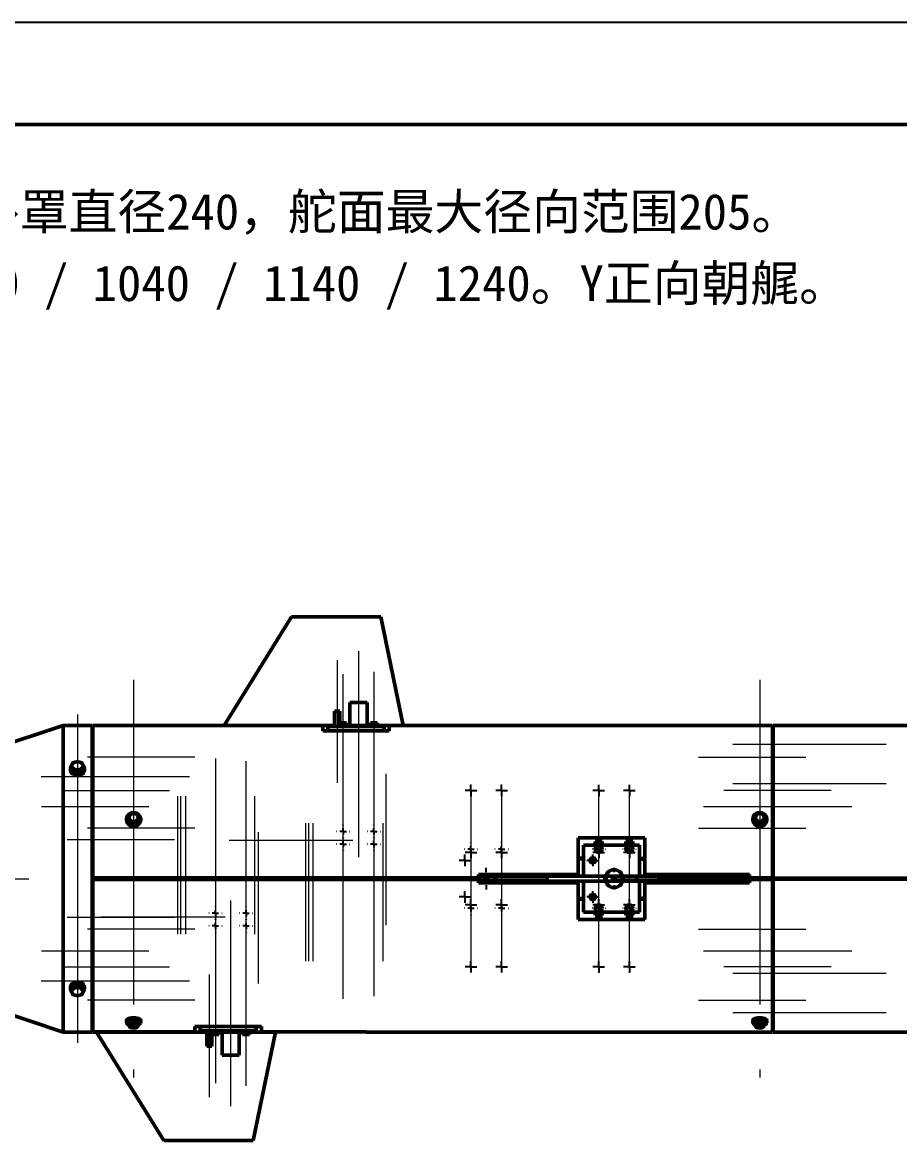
# Model space of a CAD drawing. Header units: millimetres. Extents: x 0 to 420, y 0 to 297.
# Drawn here: x 68.2 to 154, y 187.4 to 296.8 of the extents above; entities that cross this region are included whole.
import ezdxf

# ---------------------------------------------------------------- set-up
doc = ezdxf.new("R2010")
doc.units = ezdxf.units.MM
doc.linetypes.add('CENTERX2', pattern=[20.32, 12.7, -2.54, 2.54, -2.54])
doc.layers.add('2_细实线层', color=4, linetype='Continuous')
doc.layers.add('9中心线层', color=1, linetype='Continuous')
doc.layers.add('4_图框轮廓', color=1, linetype='Continuous', lineweight=50)
doc.styles.add('AUV_FANGSONG', font='simfang.ttf')

# ---------------------------------------------------------------- blocks, each defined once
blk = doc.blocks.new('SW_CENTERMARKSYMBOL_5')
at = {"layer": '9中心线层', "color": 0}
for p, q in [((-0.3125, 0), (-0.5625, 0)), ((0, 0), (-0.3125, 0)), ((0, 0.3125), (0, 0.5625)), ((0, 0), (0, 0.3125)), ((0, 0), (0, -0.3125)), ((0, 0), (0.3125, 0)), ((0.3125, 0), (0.5625, 0)), ((0, -0.3125), (0, -0.5625))]:
    blk.add_line(p, q, dxfattribs=at)
blk = doc.blocks.new('SW_CENTERMARKSYMBOL_6')
at = {"layer": '9中心线层', "color": 0}
for p, q in [((-0.625, 0), (-0.65625, 0)), ((0, 0), (-0.3125, 0)), ((0, 0.625), (0, 0.65625)), ((0, 0), (0, 0.3125)), ((0, 0), (0, -0.3125)), ((0, 0), (0.3125, 0)), ((0.625, 0), (0.65625, 0)), ((0, -0.625), (0, -0.65625))]:
    blk.add_line(p, q, dxfattribs=at)
blk = doc.blocks.new('SW_CENTERMARKSYMBOL_7')
at = {"layer": '9中心线层', "color": 0}
for p, q in [((-0.625, 0), (-0.65625, 0)), ((0, 0), (-0.3125, 0)), ((0, 0.625), (0, 0.65625)), ((0, 0), (0, 0.3125)), ((0, 0), (0, -0.3125)), ((0, 0), (0.3125, 0)), ((0.625, 0), (0.65625, 0)), ((0, -0.625), (0, -0.65625))]:
    blk.add_line(p, q, dxfattribs=at)
blk = doc.blocks.new('SW_CENTERMARKSYMBOL_8')
at = {"layer": '9中心线层', "color": 0}
for p, q in [((-0.625, 0), (-0.65625, 0)), ((0, 0), (-0.3125, 0)), ((0, 0.625), (0, 0.65625)), ((0, 0), (0, 0.3125)), ((0, 0), (0, -0.3125)), ((0, 0), (0.3125, 0)), ((0.625, 0), (0.65625, 0)), ((0, -0.625), (0, -0.65625))]:
    blk.add_line(p, q, dxfattribs=at)
blk = doc.blocks.new('SW_CENTERMARKSYMBOL_9')
at = {"layer": '9中心线层', "color": 0}
for p, q in [((-0.625, 0), (-0.65625, 0)), ((0, 0), (-0.3125, 0)), ((0, 0.625), (0, 0.65625)), ((0, 0), (0, 0.3125)), ((0, 0), (0, -0.3125)), ((0, 0), (0.3125, 0)), ((0.625, 0), (0.65625, 0)), ((0, -0.625), (0, -0.65625))]:
    blk.add_line(p, q, dxfattribs=at)
blk = doc.blocks.new('SW_CENTERMARKSYMBOL_10')
at = {"layer": '9中心线层', "color": 0}
for p, q in [((-0.625, 0), (-1.0625, 0)), ((0, 0), (-0.3125, 0)), ((0, 0.625), (0, 1.0625)), ((0, 0), (0, 0.3125)), ((0, 0), (0, -0.3125)), ((0, 0), (0.3125, 0)), ((0.625, 0), (1.0625, 0)), ((0, -0.625), (0, -1.0625))]:
    blk.add_line(p, q, dxfattribs=at)
blk = doc.blocks.new('SW_CENTERMARKSYMBOL_11')
at = {"layer": '9中心线层', "color": 0}
for p, q in [((-0.3125, 0), (-0.56875, 0)), ((0, 0), (-0.3125, 0)), ((0, 0.3125), (0, 0.56875)), ((0, 0), (0, 0.3125)), ((0, 0), (0, -0.3125)), ((0, 0), (0.3125, 0)), ((0.3125, 0), (0.56875, 0)), ((0, -0.3125), (0, -0.56875))]:
    blk.add_line(p, q, dxfattribs=at)
blk = doc.blocks.new('SW_CENTERMARKSYMBOL_12')
at = {"layer": '9中心线层', "color": 0}
for p, q in [((-0.3125, 0), (-0.56875, 0)), ((0, 0), (-0.3125, 0)), ((0, 0.3125), (0, 0.56875)), ((0, 0), (0, 0.3125)), ((0, 0), (0, -0.3125)), ((0, 0), (0.3125, 0)), ((0.3125, 0), (0.56875, 0)), ((0, -0.3125), (0, -0.56875))]:
    blk.add_line(p, q, dxfattribs=at)
blk = doc.blocks.new('SW_CENTERMARKSYMBOL_13')
at = {"layer": '9中心线层', "color": 0}
for p, q in [((-0.3125, 0), (-0.5625, 0)), ((0, 0), (-0.3125, 0)), ((0, 0.3125), (0, 0.5625)), ((0, 0), (0, 0.3125)), ((0, 0), (0, -0.3125)), ((0, 0), (0.3125, 0)), ((0.3125, 0), (0.5625, 0)), ((0, -0.3125), (0, -0.5625))]:
    blk.add_line(p, q, dxfattribs=at)
blk = doc.blocks.new('SW_CENTERMARKSYMBOL_14')
at = {"layer": '9中心线层', "color": 0}
for p, q in [((-0.3125, 0), (-0.5625, 0)), ((0, 0), (-0.3125, 0)), ((0, 0.3125), (0, 0.5625)), ((0, 0), (0, 0.3125)), ((0, 0), (0, -0.3125)), ((0, 0), (0.3125, 0)), ((0.3125, 0), (0.5625, 0)), ((0, -0.3125), (0, -0.5625))]:
    blk.add_line(p, q, dxfattribs=at)
blk = doc.blocks.new('SW_CENTERMARKSYMBOL_15')
at = {"layer": '9中心线层', "color": 0}
for p, q in [((-0.3125, 0), (-0.5625, 0)), ((0, 0), (-0.3125, 0)), ((0, 0.3125), (0, 0.5625)), ((0, 0), (0, 0.3125)), ((0, 0), (0, -0.3125)), ((0, 0), (0.3125, 0)), ((0.3125, 0), (0.5625, 0)), ((0, -0.3125), (0, -0.5625))]:
    blk.add_line(p, q, dxfattribs=at)
blk = doc.blocks.new('SW_CENTERMARKSYMBOL_16')
at = {"layer": '9中心线层', "color": 0}
for p, q in [((-0.3125, 0), (-0.5625, 0)), ((0, 0), (-0.3125, 0)), ((0, 0.3125), (0, 0.5625)), ((0, 0), (0, 0.3125)), ((0, 0), (0, -0.3125)), ((0, 0), (0.3125, 0)), ((0.3125, 0), (0.5625, 0)), ((0, -0.3125), (0, -0.5625))]:
    blk.add_line(p, q, dxfattribs=at)
blk = doc.blocks.new('SW_CENTERMARKSYMBOL_17')
at = {"layer": '9中心线层', "color": 0}
for p, q in [((-0.3125, 0), (-0.5625, 0)), ((0, 0), (-0.3125, 0)), ((0, 0.3125), (0, 0.5625)), ((0, 0), (0, 0.3125)), ((0, 0), (0, -0.3125)), ((0, 0), (0.3125, 0)), ((0.3125, 0), (0.5625, 0)), ((0, -0.3125), (0, -0.5625))]:
    blk.add_line(p, q, dxfattribs=at)
blk = doc.blocks.new('SW_CENTERMARKSYMBOL_18')
at = {"layer": '9中心线层', "color": 0}
for p, q in [((-0.3125, 0), (-0.5625, 0)), ((0, 0), (-0.3125, 0)), ((0, 0.3125), (0, 0.5625)), ((0, 0), (0, 0.3125)), ((0, 0), (0, -0.3125)), ((0, 0), (0.3125, 0)), ((0.3125, 0), (0.5625, 0)), ((0, -0.3125), (0, -0.5625))]:
    blk.add_line(p, q, dxfattribs=at)
blk = doc.blocks.new('SW_CENTERMARKSYMBOL_19')
at = {"layer": '9中心线层', "color": 0}
for p, q in [((-0.3125, 0), (-0.5625, 0)), ((0, 0), (-0.3125, 0)), ((0, 0.3125), (0, 0.5625)), ((0, 0), (0, 0.3125)), ((0, 0), (0, -0.3125)), ((0, 0), (0.3125, 0)), ((0.3125, 0), (0.5625, 0)), ((0, -0.3125), (0, -0.5625))]:
    blk.add_line(p, q, dxfattribs=at)
blk = doc.blocks.new('SW_CENTERMARKSYMBOL_20')
at = {"layer": '9中心线层', "color": 0}
for p, q in [((-0.3125, 0), (-0.5625, 0)), ((0, 0), (-0.3125, 0)), ((0, 0.3125), (0, 0.5625)), ((0, 0), (0, 0.3125)), ((0, 0), (0, -0.3125)), ((0, 0), (0.3125, 0)), ((0.3125, 0), (0.5625, 0)), ((0, -0.3125), (0, -0.5625))]:
    blk.add_line(p, q, dxfattribs=at)
blk = doc.blocks.new('SW_CENTERMARKSYMBOL_21')
at = {"layer": '9中心线层', "color": 0}
for p, q in [((-0.3125, 0), (-0.5625, 0)), ((0, 0), (-0.3125, 0)), ((0, 0.3125), (0, 0.5625)), ((0, 0), (0, 0.3125)), ((0, 0), (0, -0.3125)), ((0, 0), (0.3125, 0)), ((0.3125, 0), (0.5625, 0)), ((0, -0.3125), (0, -0.5625))]:
    blk.add_line(p, q, dxfattribs=at)
blk = doc.blocks.new('SW_CENTERMARKSYMBOL_22')
at = {"layer": '9中心线层', "color": 0}
for p, q in [((-0.3125, 0), (-0.5625, 0)), ((0, 0), (-0.3125, 0)), ((0, 0.3125), (0, 0.5625)), ((0, 0), (0, 0.3125)), ((0, 0), (0, -0.3125)), ((0, 0), (0.3125, 0)), ((0.3125, 0), (0.5625, 0)), ((0, -0.3125), (0, -0.5625))]:
    blk.add_line(p, q, dxfattribs=at)
blk = doc.blocks.new('SW_CENTERMARKSYMBOL_23')
at = {"layer": '9中心线层', "color": 0}
for p, q in [((-0.3125, 0), (-0.5625, 0)), ((0, 0), (-0.3125, 0)), ((0, 0.3125), (0, 0.5625)), ((0, 0), (0, 0.3125)), ((0, 0), (0, -0.3125)), ((0, 0), (0.3125, 0)), ((0.3125, 0), (0.5625, 0)), ((0, -0.3125), (0, -0.5625))]:
    blk.add_line(p, q, dxfattribs=at)
blk = doc.blocks.new('SW_CENTERMARKSYMBOL_24')
at = {"layer": '9中心线层', "color": 0}
for p, q in [((-0.3125, 0), (-0.5625, 0)), ((0, 0), (-0.3125, 0)), ((0, 0.3125), (0, 0.5625)), ((0, 0), (0, 0.3125)), ((0, 0), (0, -0.3125)), ((0, 0), (0.3125, 0)), ((0.3125, 0), (0.5625, 0)), ((0, -0.3125), (0, -0.5625))]:
    blk.add_line(p, q, dxfattribs=at)
blk = doc.blocks.new('SW_CENTERMARKSYMBOL_25')
at = {"layer": '9中心线层', "color": 0}
for p, q in [((-0.625, 0), (-0.65625, 0)), ((0, 0), (-0.3125, 0)), ((0, 0.625), (0, 0.65625)), ((0, 0), (0, 0.3125)), ((0, 0), (0, -0.3125)), ((0, 0), (0.3125, 0)), ((0.625, 0), (0.65625, 0)), ((0, -0.625), (0, -0.65625))]:
    blk.add_line(p, q, dxfattribs=at)
blk = doc.blocks.new('SW_CENTERMARKSYMBOL_26')
at = {"layer": '9中心线层', "color": 0}
for p, q in [((-0.625, 0), (-0.65625, 0)), ((0, 0), (-0.3125, 0)), ((0, 0.625), (0, 0.65625)), ((0, 0), (0, 0.3125)), ((0, 0), (0, -0.3125)), ((0, 0), (0.3125, 0)), ((0.625, 0), (0.65625, 0)), ((0, -0.625), (0, -0.65625))]:
    blk.add_line(p, q, dxfattribs=at)
blk = doc.blocks.new('SW_CENTERMARKSYMBOL_27')
at = {"layer": '9中心线层', "color": 0}
for p, q in [((-0.625, 0), (-0.65625, 0)), ((0, 0), (-0.3125, 0)), ((0, 0.625), (0, 0.65625)), ((0, 0), (0, 0.3125)), ((0, 0), (0, -0.3125)), ((0, 0), (0.3125, 0)), ((0.625, 0), (0.65625, 0)), ((0, -0.625), (0, -0.65625))]:
    blk.add_line(p, q, dxfattribs=at)
blk = doc.blocks.new('SW_CENTERMARKSYMBOL_28')
at = {"layer": '9中心线层', "color": 0}
for p, q in [((-0.625, 0), (-0.65625, 0)), ((0, 0), (-0.3125, 0)), ((0, 0.625), (0, 0.65625)), ((0, 0), (0, 0.3125)), ((0, 0), (0, -0.3125)), ((0, 0), (0.3125, 0)), ((0.625, 0), (0.65625, 0)), ((0, -0.625), (0, -0.65625))]:
    blk.add_line(p, q, dxfattribs=at)
blk = doc.blocks.new('SW_CENTERMARKSYMBOL_29')
at = {"layer": '9中心线层', "color": 0}
for p, q in [((-0.625, 0), (-1.0625, 0)), ((0, 0), (-0.3125, 0)), ((0, 0.625), (0, 1.0625)), ((0, 0), (0, 0.3125)), ((0, 0), (0, -0.3125)), ((0, 0), (0.3125, 0)), ((0.625, 0), (1.0625, 0)), ((0, -0.625), (0, -1.0625))]:
    blk.add_line(p, q, dxfattribs=at)
blk = doc.blocks.new('SW_CENTERMARKSYMBOL_30')
at = {"layer": '9中心线层', "color": 0}
for p, q in [((-0.3125, 0), (-0.56875, 0)), ((0, 0), (-0.3125, 0)), ((0, 0.3125), (0, 0.56875)), ((0, 0), (0, 0.3125)), ((0, 0), (0, -0.3125)), ((0, 0), (0.3125, 0)), ((0.3125, 0), (0.56875, 0)), ((0, -0.3125), (0, -0.56875))]:
    blk.add_line(p, q, dxfattribs=at)
blk = doc.blocks.new('SW_CENTERMARKSYMBOL_31')
at = {"layer": '9中心线层', "color": 0}
for p, q in [((-0.3125, 0), (-0.56875, 0)), ((0, 0), (-0.3125, 0)), ((0, 0.3125), (0, 0.56875)), ((0, 0), (0, 0.3125)), ((0, 0), (0, -0.3125)), ((0, 0), (0.3125, 0)), ((0.3125, 0), (0.56875, 0)), ((0, -0.3125), (0, -0.56875))]:
    blk.add_line(p, q, dxfattribs=at)
blk = doc.blocks.new('SW_CENTERMARKSYMBOL_32')
at = {"layer": '9中心线层', "color": 0}
for p, q in [((-0.625, 0), (-0.65625, 0)), ((0, 0), (-0.3125, 0)), ((0, 0.625), (0, 0.65625)), ((0, 0), (0, 0.3125)), ((0, 0), (0, -0.3125)), ((0, 0), (0.3125, 0)), ((0.625, 0), (0.65625, 0)), ((0, -0.625), (0, -0.65625))]:
    blk.add_line(p, q, dxfattribs=at)
blk = doc.blocks.new('SW_CENTERMARKSYMBOL_33')
at = {"layer": '9中心线层', "color": 0}
for p, q in [((-0.625, 0), (-0.65625, 0)), ((0, 0), (-0.3125, 0)), ((0, 0.625), (0, 0.65625)), ((0, 0), (0, 0.3125)), ((0, 0), (0, -0.3125)), ((0, 0), (0.3125, 0)), ((0.625, 0), (0.65625, 0)), ((0, -0.625), (0, -0.65625))]:
    blk.add_line(p, q, dxfattribs=at)
blk = doc.blocks.new('SW_CENTERMARKSYMBOL_34')
at = {"layer": '9中心线层', "color": 0}
for p, q in [((-0.625, 0), (-0.65625, 0)), ((0, 0), (-0.3125, 0)), ((0, 0.625), (0, 0.65625)), ((0, 0), (0, 0.3125)), ((0, 0), (0, -0.3125)), ((0, 0), (0.3125, 0)), ((0.625, 0), (0.65625, 0)), ((0, -0.625), (0, -0.65625))]:
    blk.add_line(p, q, dxfattribs=at)
blk = doc.blocks.new('SW_CENTERMARKSYMBOL_35')
at = {"layer": '9中心线层', "color": 0}
for p, q in [((-0.625, 0), (-0.65625, 0)), ((0, 0), (-0.3125, 0)), ((0, 0.625), (0, 0.65625)), ((0, 0), (0, 0.3125)), ((0, 0), (0, -0.3125)), ((0, 0), (0.3125, 0)), ((0.625, 0), (0.65625, 0)), ((0, -0.625), (0, -0.65625))]:
    blk.add_line(p, q, dxfattribs=at)
blk = doc.blocks.new('SW_CENTERMARKSYMBOL_36')
at = {"layer": '9中心线层', "color": 0}
for p, q in [((-0.3125, 0), (-0.5625, 0)), ((0, 0), (-0.3125, 0)), ((0, 0.3125), (0, 0.5625)), ((0, 0), (0, 0.3125)), ((0, 0), (0, -0.3125)), ((0, 0), (0.3125, 0)), ((0.3125, 0), (0.5625, 0)), ((0, -0.3125), (0, -0.5625))]:
    blk.add_line(p, q, dxfattribs=at)
blk = doc.blocks.new('SW_CENTERMARKSYMBOL_37')
at = {"layer": '9中心线层', "color": 0}
for p, q in [((-0.3125, 0), (-0.5625, 0)), ((0, 0), (-0.3125, 0)), ((0, 0.3125), (0, 0.5625)), ((0, 0), (0, 0.3125)), ((0, 0), (0, -0.3125)), ((0, 0), (0.3125, 0)), ((0.3125, 0), (0.5625, 0)), ((0, -0.3125), (0, -0.5625))]:
    blk.add_line(p, q, dxfattribs=at)
blk = doc.blocks.new('SW_CENTERMARKSYMBOL_38')
at = {"layer": '9中心线层', "color": 0}
for p, q in [((-0.3125, 0), (-0.5625, 0)), ((0, 0), (-0.3125, 0)), ((0, 0.3125), (0, 0.5625)), ((0, 0), (0, 0.3125)), ((0, 0), (0, -0.3125)), ((0, 0), (0.3125, 0)), ((0.3125, 0), (0.5625, 0)), ((0, -0.3125), (0, -0.5625))]:
    blk.add_line(p, q, dxfattribs=at)
blk = doc.blocks.new('SW_CENTERMARKSYMBOL_39')
at = {"layer": '9中心线层', "color": 0}
for p, q in [((-0.625, 0), (-0.65625, 0)), ((0, 0), (-0.3125, 0)), ((0, 0.625), (0, 0.65625)), ((0, 0), (0, 0.3125)), ((0, 0), (0, -0.3125)), ((0, 0), (0.3125, 0)), ((0.625, 0), (0.65625, 0)), ((0, -0.625), (0, -0.65625))]:
    blk.add_line(p, q, dxfattribs=at)
blk = doc.blocks.new('SW_CENTERMARKSYMBOL_40')
at = {"layer": '9中心线层', "color": 0}
for p, q in [((-0.625, 0), (-0.65625, 0)), ((0, 0), (-0.3125, 0)), ((0, 0.625), (0, 0.65625)), ((0, 0), (0, 0.3125)), ((0, 0), (0, -0.3125)), ((0, 0), (0.3125, 0)), ((0.625, 0), (0.65625, 0)), ((0, -0.625), (0, -0.65625))]:
    blk.add_line(p, q, dxfattribs=at)
blk = doc.blocks.new('SW_CENTERMARKSYMBOL_41')
at = {"layer": '9中心线层', "color": 0}
for p, q in [((-0.625, 0), (-0.65625, 0)), ((0, 0), (-0.3125, 0)), ((0, 0.625), (0, 0.65625)), ((0, 0), (0, 0.3125)), ((0, 0), (0, -0.3125)), ((0, 0), (0.3125, 0)), ((0.625, 0), (0.65625, 0)), ((0, -0.625), (0, -0.65625))]:
    blk.add_line(p, q, dxfattribs=at)
blk = doc.blocks.new('SW_CENTERMARKSYMBOL_42')
at = {"layer": '9中心线层', "color": 0}
for p, q in [((-0.625, 0), (-0.65625, 0)), ((0, 0), (-0.3125, 0)), ((0, 0.625), (0, 0.65625)), ((0, 0), (0, 0.3125)), ((0, 0), (0, -0.3125)), ((0, 0), (0.3125, 0)), ((0.625, 0), (0.65625, 0)), ((0, -0.625), (0, -0.65625))]:
    blk.add_line(p, q, dxfattribs=at)

msp = doc.modelspace()

# ---------------------------------------------------------------- linework, layer by layer
at = {"color": 7, "linetype": 'Continuous', "lineweight": 50}
for p, q in [((94.52, 238.62), (87.95, 228)), ((103.27, 238.62), (94.52, 238.62)), ((105.45, 228), (103.27, 238.62)), ((101.92, 230.25), (100.24, 230.25)), ((100.24, 228), (100.24, 230.25)), ((101.92, 230.25), (101.92, 228)), ((98.74, 229.38), (98.74, 227.88)), ((98.74, 229.38), (99.24, 229.38)), ((99.24, 228.25), (99.24, 229.38)), ((72.2, 228), (52.58, 221.44)), ((75.02, 228), (72.2, 228)), ((72.2, 228), (72.2, 198)), ((75.02, 228), (75.02, 198)), ((87.83, 228), (75.08, 228)), ((75.08, 228), (75.08, 213.09)), ((87.83, 227.99), (87.83, 228)), ((97.58, 227.99), (87.83, 227.99)), ((87.95, 228), (98.74, 228)), ((97.58, 227.46), (97.58, 227.99)), ((98.08, 227.88), (98.08, 227.46)), ((98.08, 227.88), (103.58, 227.88)), ((99.24, 228.25), (99.24, 227.88)), ((99.92, 228.25), (99.24, 228.25)), ((99.92, 227.88), (99.92, 228.25)), ((99.92, 228), (100.24, 228)), ((100.2, 227.99), (100.2, 227.88)), ((100.2, 227.99), (101.95, 227.99)), ((101.92, 228), (100.24, 228)), ((100.58, 228), (100.58, 227.99)), ((101.58, 227.99), (101.58, 228)), ((101.92, 228), (102.24, 228)), ((101.95, 227.88), (101.95, 227.99)), ((102.24, 228.25), (102.24, 227.88)), ((102.92, 228.25), (102.24, 228.25)), ((102.92, 227.88), (102.92, 228.25)), ((102.92, 228), (105.45, 228)), ((103.58, 227.88), (103.58, 227.46)), ((104.08, 227.99), (104.08, 227.46)), ((114.33, 227.99), (104.08, 227.99)), ((141.58, 228), (114.33, 228)), ((114.33, 228), (114.33, 227.99)), ((141.58, 228), (141.58, 213.09)), ((158.14, 228), (141.64, 228)), ((141.64, 213.05), (141.64, 228)), ((104.08, 227.46), (97.58, 227.46)), ((141.64, 227), (141.58, 227)), ((72.89, 223.78), (72.89, 223.69)), ((72.89, 223.69), (72.89, 223.61)), ((73.02, 224.05), (73.02, 223.78)), ((74.14, 223.78), (74.14, 224.05)), ((74.27, 223.69), (74.27, 223.78)), ((74.27, 223.61), (74.27, 223.69)), ((75.02, 223.39), (75.08, 223.39)), ((75.02, 222.32), (75.08, 222.32)), ((75.02, 220.78), (75.08, 220.78)), ((78.39, 218.84), (78.39, 218.79)), ((78.39, 218.79), (78.39, 218.74)), ((78.64, 218.98), (78.64, 218.84)), ((79.52, 218.84), (79.52, 218.98)), ((79.77, 218.79), (79.77, 218.84)), ((79.77, 218.74), (79.77, 218.79)), ((139.64, 218.84), (139.64, 218.79)), ((139.64, 218.79), (139.64, 218.74)), ((139.89, 218.98), (139.89, 218.84)), ((140.77, 218.84), (140.77, 218.98)), ((141.02, 218.79), (141.02, 218.84)), ((141.02, 218.74), (141.02, 218.79)), ((75.08, 218.62), (75.02, 218.62)), ((122.58, 217), (129.08, 217)), ((122.58, 213.4), (122.58, 217)), ((124.24, 216.65), (124.24, 216.28)), ((124.92, 216.65), (124.24, 216.65)), ((124.92, 216.28), (124.92, 216.65)), ((127.24, 216.65), (127.24, 216.28)), ((127.92, 216.65), (127.24, 216.65)), ((127.92, 216.28), (127.92, 216.65)), ((129.08, 217), (129.08, 213.4)), ((128.58, 216.28), (123.08, 216.28)), ((123.08, 216.28), (123.08, 213.25)), ((128.58, 213.25), (128.58, 216.28)), ((122.58, 215), (123.08, 215)), ((123.08, 214.94), (122.58, 214.94)), ((128.58, 215), (128.77, 215)), ((128.77, 214.94), (128.58, 214.94)), ((128.77, 215), (128.77, 214.94)), ((75.08, 213.38), (75.03, 213.38)), ((75.03, 213.38), (75.03, 213)), ((112.83, 213.4), (122.58, 213.4)), ((112.83, 213.09), (112.83, 213.4)), ((116.58, 213.25), (116.58, 213.4)), ((116.7, 213.4), (116.7, 213.25)), ((118.39, 213.25), (118.39, 213.4)), ((118.46, 213.4), (118.46, 213.25)), ((118.48, 213.4), (118.49, 213.25)), ((118.53, 213.4), (118.54, 213.25)), ((118.67, 213.4), (118.68, 213.25)), ((118.72, 213.4), (118.72, 213.25)), ((118.78, 213.4), (118.78, 213.25)), ((118.86, 213.4), (118.86, 213.25)), ((118.91, 213.4), (118.91, 213.25)), ((119.05, 213.4), (119.05, 213.25)), ((119.09, 213.4), (119.1, 213.25)), ((119.15, 213.4), (119.16, 213.25)), ((119.23, 213.4), (119.24, 213.25)), ((119.28, 213.4), (119.29, 213.25)), ((119.34, 213.4), (119.35, 213.25)), ((119.42, 213.4), (119.43, 213.25)), ((119.47, 213.4), (119.47, 213.25)), ((119.61, 213.4), (119.61, 213.25)), ((119.62, 213.25), (119.62, 213.4)), ((119.64, 213.25), (119.64, 213.4)), ((119.83, 213.25), (119.83, 213.4)), ((119.99, 213.25), (119.99, 213.4)), ((120.02, 213.4), (120.02, 213.25)), ((120.45, 213.25), (120.45, 213.4)), ((120.52, 213.4), (120.52, 213.25)), ((129.08, 213.4), (139.33, 213.4)), ((129.14, 213.25), (129.14, 213.4)), ((129.2, 213.4), (129.2, 213.25)), ((139.33, 213.4), (139.33, 213.09)), ((75.03, 213), (75.03, 212.62)), ((75.03, 212.62), (75.08, 212.62)), ((75.08, 213.09), (112.83, 213.09)), ((112.83, 212.91), (75.08, 212.91)), ((75.08, 212.91), (75.08, 198)), ((75.75, 212.91), (75.75, 213.09)), ((76.38, 212.91), (76.38, 213.09)), ((76.58, 212.91), (76.58, 213.09)), ((77.58, 212.91), (77.58, 213.09)), ((78.58, 212.91), (78.58, 213.09)), ((78.78, 212.91), (78.78, 213.09)), ((79.53, 213.09), (79.53, 212.91)), ((83.45, 212.91), (83.45, 213.09)), ((83.6, 213.09), (83.6, 212.91)), ((83.89, 212.91), (83.89, 213.09)), ((84.14, 213.09), (84.14, 212.91)), ((85.58, 212.91), (85.58, 213.09)), ((91.08, 212.91), (91.08, 213.09)), ((91.2, 213.09), (91.2, 212.91)), ((95.95, 212.91), (95.95, 213.09)), ((96.1, 213.09), (96.1, 212.91)), ((96.39, 212.91), (96.39, 213.09)), ((96.64, 213.09), (96.64, 212.91)), ((98.08, 212.91), (98.08, 213.09)), ((103.58, 212.91), (103.58, 213.09)), ((103.7, 213.09), (103.7, 212.91)), ((105.89, 212.91), (105.89, 213.09)), ((105.92, 213.09), (105.92, 212.91)), ((106.02, 212.91), (106.02, 213.09)), ((106.28, 213.09), (106.28, 212.91)), ((106.32, 213.09), (106.33, 212.91)), ((106.38, 213.09), (106.39, 212.91)), ((106.46, 213.09), (106.47, 212.91)), ((106.51, 213.09), (106.52, 212.91)), ((106.57, 213.09), (106.57, 212.91)), ((106.65, 213.09), (106.66, 212.91)), ((106.7, 213.09), (106.7, 212.91)), ((106.84, 213.09), (106.84, 212.91)), ((106.89, 213.09), (106.89, 212.91)), ((106.94, 213.09), (106.95, 212.91)), ((107.03, 213.09), (107.03, 212.91)), ((107.07, 213.09), (107.08, 212.91)), ((107.09, 212.91), (107.09, 213.09)), ((107.14, 212.91), (107.14, 213.09)), ((107.33, 212.9), (107.33, 213.09)), ((107.49, 212.91), (107.49, 213.09)), ((107.52, 213.09), (107.52, 212.91)), ((107.95, 212.91), (107.95, 213.09)), ((108.45, 212.91), (108.45, 213.09)), ((108.52, 213.09), (108.52, 212.91)), ((110.08, 212.91), (110.08, 213.09)), ((112.83, 212.6), (112.83, 212.91)), ((122.58, 212.6), (112.83, 212.6)), ((112.95, 212.75), (112.95, 213.25)), ((119.52, 213.25), (112.95, 213.25)), ((119.52, 212.75), (112.95, 212.75)), ((116.58, 212.6), (116.58, 212.75)), ((116.7, 212.75), (116.7, 212.6)), ((118.39, 212.6), (118.39, 212.75)), ((118.47, 212.75), (118.48, 212.6)), ((118.8, 212.75), (118.8, 212.6)), ((119.17, 212.75), (119.18, 212.6)), ((119.36, 212.75), (119.37, 212.6)), ((119.44, 212.75), (119.45, 212.6)), ((119.49, 212.75), (119.5, 212.6)), ((119.52, 212.75), (119.52, 213.25)), ((128.27, 213.25), (119.52, 213.25)), ((128.27, 212.75), (119.52, 212.75)), ((119.64, 212.6), (119.64, 212.75)), ((119.83, 212.6), (119.83, 212.75)), ((119.99, 212.6), (119.99, 212.75)), ((120.02, 212.75), (120.02, 212.6)), ((120.45, 212.6), (120.45, 212.75)), ((120.52, 212.75), (120.52, 212.6)), ((122.58, 209), (122.58, 212.6)), ((123.08, 212.75), (123.08, 209.72)), ((128.27, 212.75), (128.27, 213.25)), ((130.45, 213.25), (128.27, 213.25)), ((130.45, 212.75), (128.27, 212.75)), ((128.58, 209.72), (128.58, 212.75)), ((129.08, 212.6), (129.08, 209)), ((139.33, 212.6), (129.08, 212.6)), ((129.14, 212.6), (129.14, 212.75)), ((129.2, 212.75), (129.2, 212.6)), ((130.45, 212.75), (130.45, 213.25)), ((130.45, 213.09), (139.33, 213.09)), ((139.33, 212.91), (130.45, 212.91)), ((139.33, 213.09), (141.58, 213.09)), ((139.33, 212.91), (139.33, 212.6)), ((141.58, 212.91), (139.33, 212.91)), ((140.83, 212.91), (140.83, 213.09)), ((141.58, 212.91), (141.58, 198)), ((207.95, 213.05), (141.64, 213.05)), ((141.64, 198), (141.64, 212.95)), ((141.64, 212.95), (207.95, 212.95)), ((141.83, 212.95), (141.83, 213.05)), ((142.7, 212.95), (142.7, 213.05)), ((143.33, 212.95), (143.33, 213.05)), ((144.83, 212.95), (144.83, 213.05)), ((144.83, 213.05), (144.83, 212.95)), ((146.33, 213.05), (146.33, 212.95)), ((146.83, 213.05), (146.83, 212.95)), ((147.7, 212.95), (147.7, 213.05)), ((122.58, 211.06), (123.08, 211.06)), ((123.08, 211), (122.58, 211)), ((128.58, 211.06), (128.77, 211.06)), ((128.77, 211), (128.58, 211)), ((128.77, 211), (128.77, 211.06)), ((129.08, 209), (122.58, 209)), ((123.08, 209.72), (128.58, 209.72)), ((124.24, 209.43), (124.24, 209.72)), ((124.58, 209.43), (124.24, 209.43)), ((124.39, 209.43), (124.39, 209)), ((124.58, 209.43), (124.58, 209.72)), ((124.92, 209.43), (124.58, 209.43)), ((124.77, 209), (124.77, 209.43)), ((124.92, 209.43), (124.92, 209.72)), ((127.24, 209.43), (127.24, 209.72)), ((127.58, 209.43), (127.24, 209.43)), ((127.39, 209.43), (127.39, 209)), ((127.58, 209.43), (127.58, 209.72)), ((127.92, 209.43), (127.58, 209.43)), ((127.77, 209), (127.77, 209.43)), ((127.92, 209.43), (127.92, 209.72)), ((75.02, 207.38), (75.08, 207.38)), ((52.58, 204.56), (72.2, 198)), ((75.02, 205.22), (75.08, 205.22)), ((75.02, 203.68), (75.08, 203.68)), ((72.89, 202.39), (72.89, 202.31)), ((74.27, 202.31), (74.27, 202.39)), ((75.02, 202.61), (75.08, 202.61)), ((72.89, 202.31), (72.89, 202.22)), ((73.02, 202.22), (73.02, 201.95)), ((74.14, 201.95), (74.14, 202.22)), ((74.27, 202.22), (74.27, 202.31)), ((78.39, 199.14), (78.39, 199.03)), ((79.77, 199.03), (79.77, 199.14)), ((139.64, 199.14), (139.64, 199.03)), ((141.02, 199.03), (141.02, 199.14)), ((72.2, 198), (75.02, 198)), ((75.08, 198), (75.33, 198)), ((75.33, 198.01), (85.08, 198.01)), ((75.33, 198), (75.33, 198.01)), ((82.02, 187.38), (75.45, 198)), ((75.45, 198), (86.24, 198)), ((78.39, 199.03), (78.39, 198.91)), ((78.64, 198.91), (78.64, 198.56)), ((79.52, 198.56), (79.52, 198.91)), ((79.77, 198.91), (79.77, 199.03)), ((91.58, 198.54), (85.08, 198.54)), ((85.08, 198.54), (85.08, 198.01)), ((85.58, 198.12), (85.58, 198.54)), ((91.08, 198.12), (85.58, 198.12)), ((86.24, 198.12), (86.24, 196.62)), ((86.74, 198.12), (86.74, 197.75)), ((87.42, 197.75), (87.42, 198.12)), ((87.42, 198), (87.74, 198)), ((87.7, 198.12), (87.7, 198.01)), ((89.45, 198.01), (87.7, 198.01)), ((87.74, 195.75), (87.74, 198)), ((87.74, 198), (89.42, 198)), ((88.08, 198.01), (88.08, 198)), ((89.08, 198), (89.08, 198.01)), ((89.42, 198), (89.42, 195.75)), ((89.42, 198), (89.74, 198)), ((89.45, 198.01), (89.45, 198.12)), ((89.74, 198.12), (89.74, 197.75)), ((90.42, 197.75), (90.42, 198.12)), ((90.42, 198), (92.95, 198)), ((92.95, 198), (90.77, 187.38)), ((91.08, 198.12), (91.08, 198.54)), ((91.58, 198.01), (91.58, 198.54)), ((91.58, 198.01), (101.83, 198.01)), ((101.83, 198.01), (101.83, 198)), ((101.83, 198), (141.58, 198)), ((139.64, 199.03), (139.64, 198.91)), ((139.89, 198.91), (139.89, 198.56)), ((140.77, 198.56), (140.77, 198.91)), ((141.02, 198.91), (141.02, 199.03)), ((141.58, 199), (141.64, 199)), ((141.64, 198), (158.14, 198)), ((86.74, 196.62), (86.74, 197.75)), ((86.74, 197.75), (87.42, 197.75)), ((89.74, 197.75), (90.42, 197.75)), ((86.74, 196.62), (86.24, 196.62)), ((87.74, 195.75), (89.42, 195.75)), ((90.77, 187.38), (82.02, 187.38))]:
    msp.add_line(p, q, dxfattribs=at)
at = {"color": 7, "linetype": 'Continuous', "lineweight": 50, "flags": 128}
for points in [[(74.14, 224.05), (74.12, 224.16), (74.05, 224.26), (73.95, 224.35), (73.81, 224.41), (73.66, 224.44), (73.5, 224.44), (73.35, 224.41), (73.21, 224.35), (73.11, 224.26), (73.04, 224.16), (73.02, 224.05), (73.04, 223.94), (73.11, 223.83), (73.21, 223.75), (73.35, 223.69), (73.5, 223.65), (73.66, 223.65), (73.81, 223.69), (73.95, 223.75), (74.05, 223.83), (74.12, 223.94), (74.14, 224.05)], [(73.02, 224.06), (72.98, 224.03), (72.92, 223.91), (72.89, 223.78), (72.92, 223.66), (72.98, 223.54), (73.09, 223.44), (73.24, 223.36), (73.4, 223.31), (73.58, 223.3), (73.76, 223.31), (73.92, 223.36), (74.07, 223.44), (74.17, 223.54), (74.24, 223.66), (74.27, 223.78), (74.27, 223.78)], [(72.89, 223.69), (72.92, 223.57), (72.98, 223.45), (73.09, 223.35), (73.24, 223.27), (73.4, 223.23), (73.58, 223.21), (73.76, 223.23), (73.92, 223.27), (74.07, 223.35), (74.17, 223.45), (74.24, 223.57), (74.27, 223.69), (74.27, 223.69)], [(72.89, 223.69), (72.92, 223.57), (72.98, 223.45), (73.09, 223.35), (73.24, 223.27), (73.4, 223.23), (73.58, 223.21), (73.76, 223.23), (73.92, 223.27), (74.07, 223.35), (74.17, 223.45), (74.24, 223.57), (74.27, 223.69), (74.27, 223.69)], [(72.89, 223.61), (72.92, 223.48), (72.98, 223.36), (73.09, 223.26), (73.24, 223.19), (73.4, 223.14), (73.58, 223.12), (73.76, 223.14), (73.92, 223.19), (74.07, 223.26), (74.17, 223.36), (74.24, 223.48), (74.27, 223.61), (74.27, 223.61)], [(73.02, 223.78), (73.04, 223.67), (73.11, 223.57), (73.21, 223.48), (73.35, 223.42), (73.5, 223.39), (73.66, 223.39), (73.81, 223.42), (73.95, 223.48), (74.05, 223.57), (74.12, 223.67), (74.14, 223.78), (74.14, 223.78)], [(79.77, 218.84), (79.74, 219), (79.67, 219.15), (79.57, 219.29), (79.42, 219.39), (79.26, 219.45), (79.08, 219.47), (78.9, 219.45), (78.74, 219.39), (78.59, 219.29), (78.48, 219.15), (78.42, 219), (78.39, 218.84), (78.42, 218.67), (78.48, 218.52), (78.59, 218.39), (78.74, 218.29), (78.9, 218.22), (79.08, 218.2), (79.26, 218.22), (79.42, 218.29), (79.57, 218.39), (79.67, 218.52), (79.74, 218.67), (79.77, 218.84)], [(78.39, 218.79), (78.42, 218.62), (78.48, 218.47), (78.59, 218.34), (78.74, 218.24), (78.9, 218.17), (79.08, 218.15), (79.26, 218.17), (79.42, 218.24), (79.57, 218.34), (79.67, 218.47), (79.74, 218.62), (79.77, 218.79), (79.77, 218.79)], [(78.39, 218.79), (78.42, 218.62), (78.48, 218.47), (78.59, 218.34), (78.74, 218.24), (78.9, 218.17), (79.08, 218.15), (79.26, 218.17), (79.42, 218.24), (79.57, 218.34), (79.67, 218.47), (79.74, 218.62), (79.77, 218.79), (79.77, 218.79)], [(79.52, 218.98), (79.49, 219.11), (79.42, 219.23), (79.32, 219.32), (79.19, 219.37), (79.04, 219.38), (78.9, 219.35), (78.78, 219.28), (78.69, 219.17), (78.65, 219.05), (78.65, 218.91), (78.69, 218.79), (78.78, 218.68), (78.9, 218.61), (79.04, 218.58), (79.19, 218.59), (79.32, 218.64), (79.42, 218.73), (79.49, 218.85), (79.52, 218.98)], [(141.02, 218.84), (140.99, 219), (140.92, 219.15), (140.82, 219.29), (140.67, 219.39), (140.51, 219.45), (140.33, 219.47), (140.15, 219.45), (139.99, 219.39), (139.84, 219.29), (139.73, 219.15), (139.67, 219), (139.64, 218.84), (139.67, 218.67), (139.73, 218.52), (139.84, 218.39), (139.99, 218.29), (140.15, 218.22), (140.33, 218.2), (140.51, 218.22), (140.67, 218.29), (140.82, 218.39), (140.92, 218.52), (140.99, 218.67), (141.02, 218.84)], [(140.77, 218.98), (140.74, 219.11), (140.67, 219.23), (140.57, 219.32), (140.44, 219.37), (140.29, 219.38), (140.15, 219.35), (140.03, 219.28), (139.94, 219.17), (139.9, 219.05), (139.9, 218.91), (139.94, 218.79), (140.03, 218.68), (140.15, 218.61), (140.29, 218.58), (140.44, 218.59), (140.57, 218.64), (140.67, 218.73), (140.74, 218.85), (140.77, 218.98)], [(78.39, 218.74), (78.42, 218.58), (78.48, 218.42), (78.59, 218.29), (78.74, 218.19), (78.9, 218.13), (79.08, 218.11), (79.26, 218.13), (79.42, 218.19), (79.57, 218.29), (79.67, 218.42), (79.74, 218.58), (79.77, 218.74), (79.77, 218.74)], [(74.27, 202.39), (74.24, 202.52), (74.17, 202.64), (74.07, 202.74), (73.92, 202.81), (73.76, 202.86), (73.58, 202.88), (73.4, 202.86), (73.24, 202.81), (73.09, 202.74), (72.98, 202.64), (72.92, 202.52), (72.89, 202.39), (72.89, 202.39)], [(74.27, 202.31), (74.24, 202.43), (74.17, 202.55), (74.07, 202.65), (73.92, 202.73), (73.76, 202.77), (73.58, 202.79), (73.4, 202.77), (73.24, 202.73), (73.09, 202.65), (72.98, 202.55), (72.92, 202.43), (72.89, 202.31), (72.89, 202.31)], [(74.27, 202.31), (74.24, 202.43), (74.17, 202.55), (74.07, 202.65), (73.92, 202.73), (73.76, 202.77), (73.58, 202.79), (73.4, 202.77), (73.24, 202.73), (73.09, 202.65), (72.98, 202.55), (72.92, 202.43), (72.89, 202.31), (72.89, 202.31)], [(74.27, 202.22), (74.24, 202.34), (74.17, 202.46), (74.07, 202.56), (73.92, 202.64), (73.76, 202.69), (73.58, 202.7), (73.4, 202.69), (73.24, 202.64), (73.09, 202.56), (72.98, 202.46), (72.92, 202.34), (72.89, 202.22), (72.92, 202.09), (72.98, 201.97), (73.02, 201.94)], [(74.14, 202.22), (74.12, 202.33), (74.05, 202.43), (73.95, 202.52), (73.81, 202.58), (73.66, 202.61), (73.5, 202.61), (73.35, 202.58), (73.21, 202.52), (73.11, 202.43), (73.04, 202.33), (73.02, 202.22), (73.02, 202.22)], [(74.14, 201.95), (74.12, 202.06), (74.05, 202.17), (73.95, 202.25), (73.81, 202.31), (73.66, 202.35), (73.5, 202.35), (73.35, 202.31), (73.21, 202.25), (73.11, 202.17), (73.04, 202.06), (73.02, 201.95), (73.04, 201.84), (73.11, 201.74), (73.21, 201.65), (73.35, 201.59), (73.5, 201.56), (73.66, 201.56), (73.81, 201.59), (73.95, 201.65), (74.05, 201.74), (74.12, 201.84), (74.14, 201.95)], [(79.77, 199.14), (79.74, 199.21), (79.67, 199.27), (79.57, 199.33), (79.42, 199.37), (79.26, 199.4), (79.08, 199.4), (78.9, 199.4), (78.74, 199.37), (78.59, 199.33), (78.48, 199.27), (78.42, 199.21), (78.39, 199.14), (78.39, 199.14)], [(79.77, 199.03), (79.74, 199.09), (79.67, 199.16), (79.57, 199.21), (79.42, 199.25), (79.26, 199.28), (79.08, 199.29), (78.9, 199.28), (78.74, 199.25), (78.59, 199.21), (78.48, 199.16), (78.42, 199.09), (78.39, 199.03), (78.39, 199.03)], [(79.77, 199.03), (79.74, 199.09), (79.67, 199.16), (79.57, 199.21), (79.42, 199.25), (79.26, 199.28), (79.08, 199.29), (78.9, 199.28), (78.74, 199.25), (78.59, 199.21), (78.48, 199.16), (78.42, 199.09), (78.39, 199.03), (78.39, 199.03)], [(79.77, 198.91), (79.74, 198.98), (79.67, 199.04), (79.57, 199.1), (79.42, 199.14), (79.26, 199.16), (79.08, 199.17), (78.9, 199.16), (78.74, 199.14), (78.59, 199.1), (78.48, 199.04), (78.42, 198.98), (78.39, 198.91), (78.42, 198.84), (78.48, 198.78), (78.59, 198.72), (78.64, 198.71)], [(141.02, 199.14), (140.99, 199.21), (140.92, 199.27), (140.82, 199.33), (140.67, 199.37), (140.51, 199.4), (140.33, 199.4), (140.15, 199.4), (139.99, 199.37), (139.84, 199.33), (139.73, 199.27), (139.67, 199.21), (139.64, 199.14)], [(141.02, 199.03), (140.99, 199.09), (140.92, 199.16), (140.82, 199.21), (140.67, 199.25), (140.51, 199.28), (140.33, 199.29), (140.15, 199.28), (139.99, 199.25), (139.84, 199.21), (139.73, 199.16), (139.67, 199.09), (139.64, 199.03)], [(141.02, 199.03), (140.99, 199.09), (140.92, 199.16), (140.82, 199.21), (140.67, 199.25), (140.51, 199.28), (140.33, 199.29), (140.15, 199.28), (139.99, 199.25), (139.84, 199.21), (139.73, 199.16), (139.67, 199.09), (139.64, 199.03)], [(141.02, 198.91), (140.99, 198.98), (140.92, 199.04), (140.82, 199.1), (140.67, 199.14), (140.51, 199.16), (140.33, 199.17), (140.15, 199.16), (139.99, 199.14), (139.84, 199.1), (139.73, 199.04), (139.67, 198.98), (139.64, 198.91), (139.67, 198.84), (139.73, 198.78), (139.84, 198.72), (139.89, 198.71)], [(79.52, 198.91), (79.49, 198.97), (79.42, 199.01), (79.32, 199.05), (79.19, 199.07), (79.04, 199.08), (78.9, 199.06), (78.78, 199.03), (78.69, 198.99), (78.65, 198.94), (78.64, 198.91)], [(79.52, 198.56), (79.49, 198.62), (79.42, 198.67), (79.32, 198.7), (79.19, 198.73), (79.04, 198.73), (78.9, 198.72), (78.78, 198.69), (78.69, 198.64), (78.65, 198.59), (78.65, 198.54), (78.69, 198.48), (78.78, 198.44), (78.9, 198.41), (79.04, 198.4), (79.19, 198.4), (79.32, 198.42), (79.42, 198.46), (79.49, 198.51), (79.52, 198.56)], [(79.52, 198.71), (79.57, 198.72), (79.67, 198.78), (79.74, 198.84), (79.77, 198.91)], [(140.77, 198.91), (140.74, 198.97), (140.67, 199.01), (140.57, 199.05), (140.44, 199.07), (140.29, 199.08), (140.15, 199.06), (140.03, 199.03), (139.94, 198.99), (139.9, 198.94), (139.89, 198.91)], [(140.77, 198.56), (140.74, 198.62), (140.67, 198.67), (140.57, 198.7), (140.44, 198.73), (140.29, 198.73), (140.15, 198.72), (140.03, 198.69), (139.94, 198.64), (139.9, 198.59), (139.9, 198.54), (139.94, 198.48), (140.03, 198.44), (140.15, 198.41), (140.29, 198.4), (140.44, 198.4), (140.57, 198.42), (140.67, 198.46), (140.74, 198.51), (140.77, 198.56)], [(140.77, 198.71), (140.82, 198.72), (140.92, 198.78), (140.99, 198.84), (141.02, 198.91)]]:
    msp.add_lwpolyline(points, dxfattribs=at)
at = {"color": 7, "linetype": 'Continuous', "lineweight": 50}
for centre, radius in [((124.58, 215.9), 0.344), ((127.58, 215.9), 0.344), ((123.99, 214.79), 0.256), ((123.99, 214.79), 0.25), ((123.99, 211.21), 0.256), ((123.99, 211.21), 0.25), ((124.58, 210.1), 0.344), ((127.58, 210.1), 0.344)]:
    msp.add_circle(centre, radius, dxfattribs=at)
for centre, radius, start, end in [((73.86, 223.77), 0.407, 2.0108, 46.2514), ((79.08, 218.86), 0.438, 183.1555, 356.8445), ((140.33, 218.83), 0.689, 183.6494, 356.3506), ((140.33, 218.83), 0.689, 183.6494, 356.3506), ((140.33, 218.86), 0.438, 183.0696, 356.9304), ((140.33, 218.78), 0.689, 183.6494, 356.3506), ((128.77, 214.56), 0.438, 44.4153, 90), ((128.77, 214.56), 0.375, 33.5573, 90), ((126.08, 213), 0.875, 16.6015, 163.3985), ((126.08, 213), 0.875, 196.6015, 343.3985), ((128.77, 211.44), 0.375, 270, 326.4427), ((128.77, 211.44), 0.438, 270, 315.5847), ((73.86, 202.23), 0.407, 313.7486, 357.9892)]:
    msp.add_arc(centre, radius, start, end, dxfattribs=at)
for points, knots in [([(118.59, 213.4), (118.59, 213.36), (118.59, 213.31), (118.6, 213.26), (118.6, 213.25)], [0, 0, 0, 0, 0.898507, 1, 1, 1, 1]), ([(118.61, 213.4), (118.62, 213.36), (118.62, 213.31), (118.62, 213.25), (118.62, 213.25)], [0, 0, 0, 0, 0.935502, 1, 1, 1, 1]), ([(118.8, 213.4), (118.8, 213.4), (118.8, 213.35), (118.8, 213.3), (118.81, 213.25)], [0, 0, 0, 0, 0.10626, 1, 1, 1, 1]), ([(118.97, 213.4), (118.97, 213.38), (118.97, 213.34), (118.97, 213.28), (118.97, 213.25)], [0, 0, 0, 0, 0.422646, 1, 1, 1, 1]), ([(118.99, 213.4), (118.99, 213.4), (118.99, 213.35), (118.99, 213.3), (118.99, 213.25)], [0, 0, 0, 0, 0.1003271, 1, 1, 1, 1]), ([(119.18, 213.4), (119.18, 213.4), (119.18, 213.35), (119.18, 213.3), (119.18, 213.25)], [0, 0, 0, 0, 0.094381, 1, 1, 1, 1]), ([(119.36, 213.4), (119.36, 213.4), (119.37, 213.35), (119.37, 213.3), (119.37, 213.25)], [0, 0, 0, 0, 0.088422, 1, 1, 1, 1]), ([(119.53, 213.26), (119.53, 213.28), (119.53, 213.33), (119.52, 213.38), (119.52, 213.4)], [0, 0, 0, 0, 0.5120721, 1, 1, 1, 1]), ([(119.6, 213.4), (119.6, 213.35), (119.6, 213.31), (119.61, 213.25), (119.61, 213.25)], [0, 0, 0, 0, 0.943457, 1, 1, 1, 1]), ([(105.95, 213.09), (105.95, 213.04), (105.95, 212.98), (105.95, 212.92), (105.95, 212.91)], [0, 0, 0, 0, 0.883494, 1, 1, 1, 1]), ([(106, 212.91), (106, 212.94), (106, 213), (105.99, 213.06), (105.99, 213.09)], [0, 0, 0, 0, 0.465285, 1, 1, 1, 1]), ([(106.03, 213.09), (106.03, 213.06), (106.03, 213), (106.03, 212.94), (106.04, 212.91)], [0, 0, 0, 0, 0.483876, 1, 1, 1, 1]), ([(106.09, 213.09), (106.09, 213.03), (106.09, 212.97), (106.09, 212.92), (106.09, 212.91)], [0, 0, 0, 0, 0.940235, 1, 1, 1, 1]), ([(106.14, 213.09), (106.14, 213.03), (106.14, 212.97), (106.14, 212.91), (106.14, 212.91)], [0, 0, 0, 0, 0.959273, 1, 1, 1, 1]), ([(106.19, 213.09), (106.19, 213.07), (106.2, 213.01), (106.2, 212.95), (106.2, 212.91)], [0, 0, 0, 0, 0.295538, 1, 1, 1, 1]), ([(106.22, 213.09), (106.22, 213.06), (106.22, 213), (106.22, 212.94), (106.22, 212.91)], [0, 0, 0, 0, 0.479264, 1, 1, 1, 1]), ([(106.4, 213.09), (106.41, 213.06), (106.41, 213), (106.41, 212.94), (106.41, 212.91)], [0, 0, 0, 0, 0.474803, 1, 1, 1, 1]), ([(106.59, 213.09), (106.59, 213.06), (106.6, 213), (106.6, 212.94), (106.6, 212.91)], [0, 0, 0, 0, 0.47022, 1, 1, 1, 1]), ([(106.76, 213.09), (106.76, 213.05), (106.76, 212.99), (106.76, 212.94), (106.76, 212.91)], [0, 0, 0, 0, 0.585226, 1, 1, 1, 1]), ([(106.78, 213.09), (106.78, 213.06), (106.78, 213), (106.78, 212.94), (106.79, 212.91)], [0, 0, 0, 0, 0.4656385, 1, 1, 1, 1]), ([(106.97, 213.09), (106.97, 213.06), (106.97, 213), (106.97, 212.94), (106.97, 212.91)], [0, 0, 0, 0, 0.461057, 1, 1, 1, 1]), ([(118.51, 212.75), (118.51, 212.72), (118.51, 212.66), (118.51, 212.62), (118.51, 212.6)], [0, 0, 0, 0, 0.609663, 1, 1, 1, 1]), ([(118.55, 212.75), (118.55, 212.72), (118.56, 212.66), (118.56, 212.62), (118.56, 212.6)], [0, 0, 0, 0, 0.630651, 1, 1, 1, 1]), ([(118.61, 212.75), (118.61, 212.7), (118.61, 212.65), (118.62, 212.6), (118.62, 212.6)], [0, 0, 0, 0, 0.955637, 1, 1, 1, 1]), ([(118.63, 212.75), (118.63, 212.75), (118.64, 212.7), (118.64, 212.65), (118.64, 212.6)], [0, 0, 0, 0, 0.026777, 1, 1, 1, 1]), ([(118.69, 212.75), (118.69, 212.71), (118.7, 212.66), (118.7, 212.61), (118.7, 212.6)], [0, 0, 0, 0, 0.694234, 1, 1, 1, 1]), ([(118.74, 212.75), (118.74, 212.71), (118.74, 212.66), (118.75, 212.61), (118.75, 212.6)], [0, 0, 0, 0, 0.715649, 1, 1, 1, 1]), ([(118.82, 212.75), (118.82, 212.7), (118.82, 212.65), (118.83, 212.61), (118.83, 212.6)], [0, 0, 0, 0, 0.83898, 1, 1, 1, 1]), ([(118.88, 212.75), (118.88, 212.71), (118.88, 212.65), (118.89, 212.61), (118.89, 212.6)], [0, 0, 0, 0, 0.780616, 1, 1, 1, 1]), ([(118.93, 212.75), (118.93, 212.71), (118.93, 212.65), (118.93, 212.61), (118.93, 212.6)], [0, 0, 0, 0, 0.802527, 1, 1, 1, 1]), ([(118.99, 212.75), (118.99, 212.73), (118.99, 212.67), (118.99, 212.63), (118.99, 212.6)], [0, 0, 0, 0, 0.445726, 1, 1, 1, 1]), ([(119.01, 212.75), (119.01, 212.7), (119.01, 212.65), (119.01, 212.61), (119.01, 212.6)], [0, 0, 0, 0, 0.833172, 1, 1, 1, 1]), ([(119.07, 212.75), (119.07, 212.7), (119.07, 212.65), (119.07, 212.61), (119.07, 212.6)], [0, 0, 0, 0, 0.869087, 1, 1, 1, 1]), ([(119.12, 212.75), (119.12, 212.7), (119.12, 212.65), (119.12, 212.6), (119.12, 212.6)], [0, 0, 0, 0, 0.891567, 1, 1, 1, 1]), ([(119.2, 212.75), (119.2, 212.7), (119.2, 212.65), (119.2, 212.61), (119.2, 212.6)], [0, 0, 0, 0, 0.827376, 1, 1, 1, 1]), ([(119.26, 212.75), (119.26, 212.7), (119.26, 212.64), (119.26, 212.6), (119.26, 212.6)], [0, 0, 0, 0, 0.959954, 1, 1, 1, 1]), ([(119.3, 212.75), (119.3, 212.7), (119.31, 212.64), (119.31, 212.6), (119.31, 212.6)], [0, 0, 0, 0, 0.983084, 1, 1, 1, 1]), ([(119.38, 212.75), (119.39, 212.71), (119.39, 212.65), (119.39, 212.61), (119.39, 212.6)], [0, 0, 0, 0, 0.821592, 1, 1, 1, 1]), ([(119.54, 212.6), (119.54, 212.63), (119.54, 212.68), (119.54, 212.73), (119.54, 212.76)], [0, 0, 0, 0, 0.568709, 1, 1, 1, 1])]:
    msp.add_open_spline(points, degree=3, knots=knots, dxfattribs=at)
at = {"layer": '2_细实线层'}
msp.add_line((-0.01, 296.77), (419.99, 296.77), dxfattribs=at)
at = {"layer": '4_图框轮廓'}
msp.add_line((24.99, 286.77), (409.99, 286.77), dxfattribs=at)
at = {"layer": '9中心线层', "linetype": 'CENTERX2', "lineweight": 18, "ltscale": 2.5}
for p, q in [((101.08, 235.25), (101.08, 215.12)), ((98.99, 234.38), (98.99, 222.38)), ((99.58, 201.25), (99.58, 233.25)), ((102.58, 233.25), (102.58, 201.25)), ((79.08, 232.44), (79.08, 193.56)), ((140.33, 232.44), (140.33, 193.56)), ((73.58, 229.05), (73.58, 223.78)), ((143.33, 226.12), (137.7, 226.12)), ((152.7, 226.12), (143.33, 226.12)), ((85.08, 224.89), (74.58, 224.89)), ((87.08, 224.75), (87.08, 192.75)), ((90.08, 192.75), (90.08, 224.75)), ((134.33, 224.89), (144.83, 224.89)), ((73.58, 223.78), (73.58, 223.69)), ((73.58, 223.69), (73.58, 196.95)), ((103.77, 218.19), (103.77, 223.25)), ((70.03, 223), (84.53, 223)), ((112.08, 222.22), (112.08, 209.72)), ((115.08, 222.22), (115.08, 209.72)), ((143.33, 222.28), (137.7, 222.28)), ((152.7, 222.28), (143.33, 222.28)), ((72.08, 221.62), (82.58, 221.62)), ((83.39, 207.56), (83.39, 221.06)), ((83.7, 207.56), (83.7, 221.06)), ((84.14, 221.06), (84.14, 207.56)), ((90.95, 207.56), (90.95, 221.06)), ((124.58, 216.28), (124.58, 221.65)), ((127.58, 216.28), (127.58, 221.65)), ((147.33, 221.62), (136.83, 221.62)), ((70.08, 220.07), (80.58, 220.07)), ((134.83, 220.07), (140.58, 220.07)), ((140.58, 220.07), (149.33, 220.07)), ((85.08, 217.93), (74.58, 217.93)), ((95.89, 218.44), (95.89, 204.94)), ((96.2, 218.44), (96.2, 204.94)), ((96.64, 204.94), (96.64, 218.44)), ((103.45, 218.44), (103.45, 204.94)), ((103.77, 208.44), (103.77, 218.19)), ((134.33, 217.93), (144.83, 217.93)), ((83.08, 216.8), (72.58, 216.8)), ((100.54, 216.75), (88.42, 216.75)), ((91.27, 217.56), (91.27, 207.81)), ((124.58, 203.78), (124.58, 216.28)), ((127.58, 203.78), (127.58, 216.28)), ((37.07, 213), (284.45, 213)), ((88.58, 190.75), (88.58, 210.88)), ((83.08, 209.2), (72.58, 209.2)), ((88.04, 209.25), (75.92, 209.25)), ((112.08, 209.72), (112.08, 204.35)), ((115.08, 209.72), (115.08, 204.35)), ((85.08, 208.07), (74.58, 208.07)), ((134.33, 208.07), (144.83, 208.07)), ((91.27, 207.81), (91.27, 202.75)), ((70.08, 205.93), (80.58, 205.93)), ((134.83, 205.93), (140.58, 205.93)), ((140.58, 205.93), (149.33, 205.93)), ((72.08, 204.38), (82.58, 204.38)), ((86.49, 191.62), (86.49, 203.62)), ((147.33, 204.38), (136.83, 204.38)), ((143.33, 203.72), (137.7, 203.72)), ((152.7, 203.72), (143.33, 203.72)), ((70.03, 203), (84.53, 203)), ((85.08, 201.11), (74.58, 201.11)), ((134.33, 201.11), (144.83, 201.11)), ((143.33, 199.88), (137.7, 199.88)), ((152.7, 199.88), (143.33, 199.88))]:
    msp.add_line(p, q, dxfattribs=at)

# ---------------------------------------------------------------- block references
at = {"layer": '9中心线层'}
for name, p in [('SW_CENTERMARKSYMBOL_36', (112.08, 221.62)), ('SW_CENTERMARKSYMBOL_23', (115.08, 221.62)), ('SW_CENTERMARKSYMBOL_15', (124.58, 221.62)), ('SW_CENTERMARKSYMBOL_16', (127.58, 221.62)), ('SW_CENTERMARKSYMBOL_34', (99.58, 217.62)), ('SW_CENTERMARKSYMBOL_35', (102.58, 217.62)), ('SW_CENTERMARKSYMBOL_33', (99.58, 216.38)), ('SW_CENTERMARKSYMBOL_32', (102.58, 216.38)), ('SW_CENTERMARKSYMBOL_27', (112.08, 215.9)), ('SW_CENTERMARKSYMBOL_24', (112.08, 215.56)), ('SW_CENTERMARKSYMBOL_26', (115.08, 215.9)), ('SW_CENTERMARKSYMBOL_22', (115.08, 215.56)), ('SW_CENTERMARKSYMBOL_9', (124.58, 215.9)), ('SW_CENTERMARKSYMBOL_20', (124.58, 215.56)), ('SW_CENTERMARKSYMBOL_6', (127.58, 215.9)), ('SW_CENTERMARKSYMBOL_18', (127.58, 215.56)), ('SW_CENTERMARKSYMBOL_30', (111.49, 214.79)), ('SW_CENTERMARKSYMBOL_12', (123.99, 214.79)), ('SW_CENTERMARKSYMBOL_29', (113.58, 213)), ('SW_CENTERMARKSYMBOL_10', (126.08, 213)), ('SW_CENTERMARKSYMBOL_31', (111.49, 211.21)), ('SW_CENTERMARKSYMBOL_11', (123.99, 211.21)), ('SW_CENTERMARKSYMBOL_40', (87.08, 209.62)), ('SW_CENTERMARKSYMBOL_39', (90.08, 209.62)), ('SW_CENTERMARKSYMBOL_28', (112.08, 210.1)), ('SW_CENTERMARKSYMBOL_37', (112.08, 210.44)), ('SW_CENTERMARKSYMBOL_25', (115.08, 210.1)), ('SW_CENTERMARKSYMBOL_17', (115.08, 210.44)), ('SW_CENTERMARKSYMBOL_8', (124.58, 210.1)), ('SW_CENTERMARKSYMBOL_21', (124.58, 210.44)), ('SW_CENTERMARKSYMBOL_7', (127.58, 210.1)), ('SW_CENTERMARKSYMBOL_5', (127.58, 210.44)), ('SW_CENTERMARKSYMBOL_41', (87.08, 208.38)), ('SW_CENTERMARKSYMBOL_42', (90.08, 208.38)), ('SW_CENTERMARKSYMBOL_19', (112.08, 204.38)), ('SW_CENTERMARKSYMBOL_38', (115.08, 204.38)), ('SW_CENTERMARKSYMBOL_14', (124.58, 204.38)), ('SW_CENTERMARKSYMBOL_13', (127.58, 204.38))]:
    msp.add_blockref(name, p, dxfattribs=at)

# ---------------------------------------------------------------- texts
at = {"layer": '9中心线层', "char_height": 3.5, "width": 370, "attachment_point": 1, "style": 'AUV_FANGSONG'}
for s, insert in [('整机总长约1906，外罩直径240，舵面最大径向范围205。', (25, 280)), ('四舵轴向站位 Y=940 / 1040 / 1140 / 1240。Y正向朝艉。', (25, 273))]:
    msp.add_mtext(s, dxfattribs=dict(at, insert=insert))

doc.saveas('drawing.dxf')
